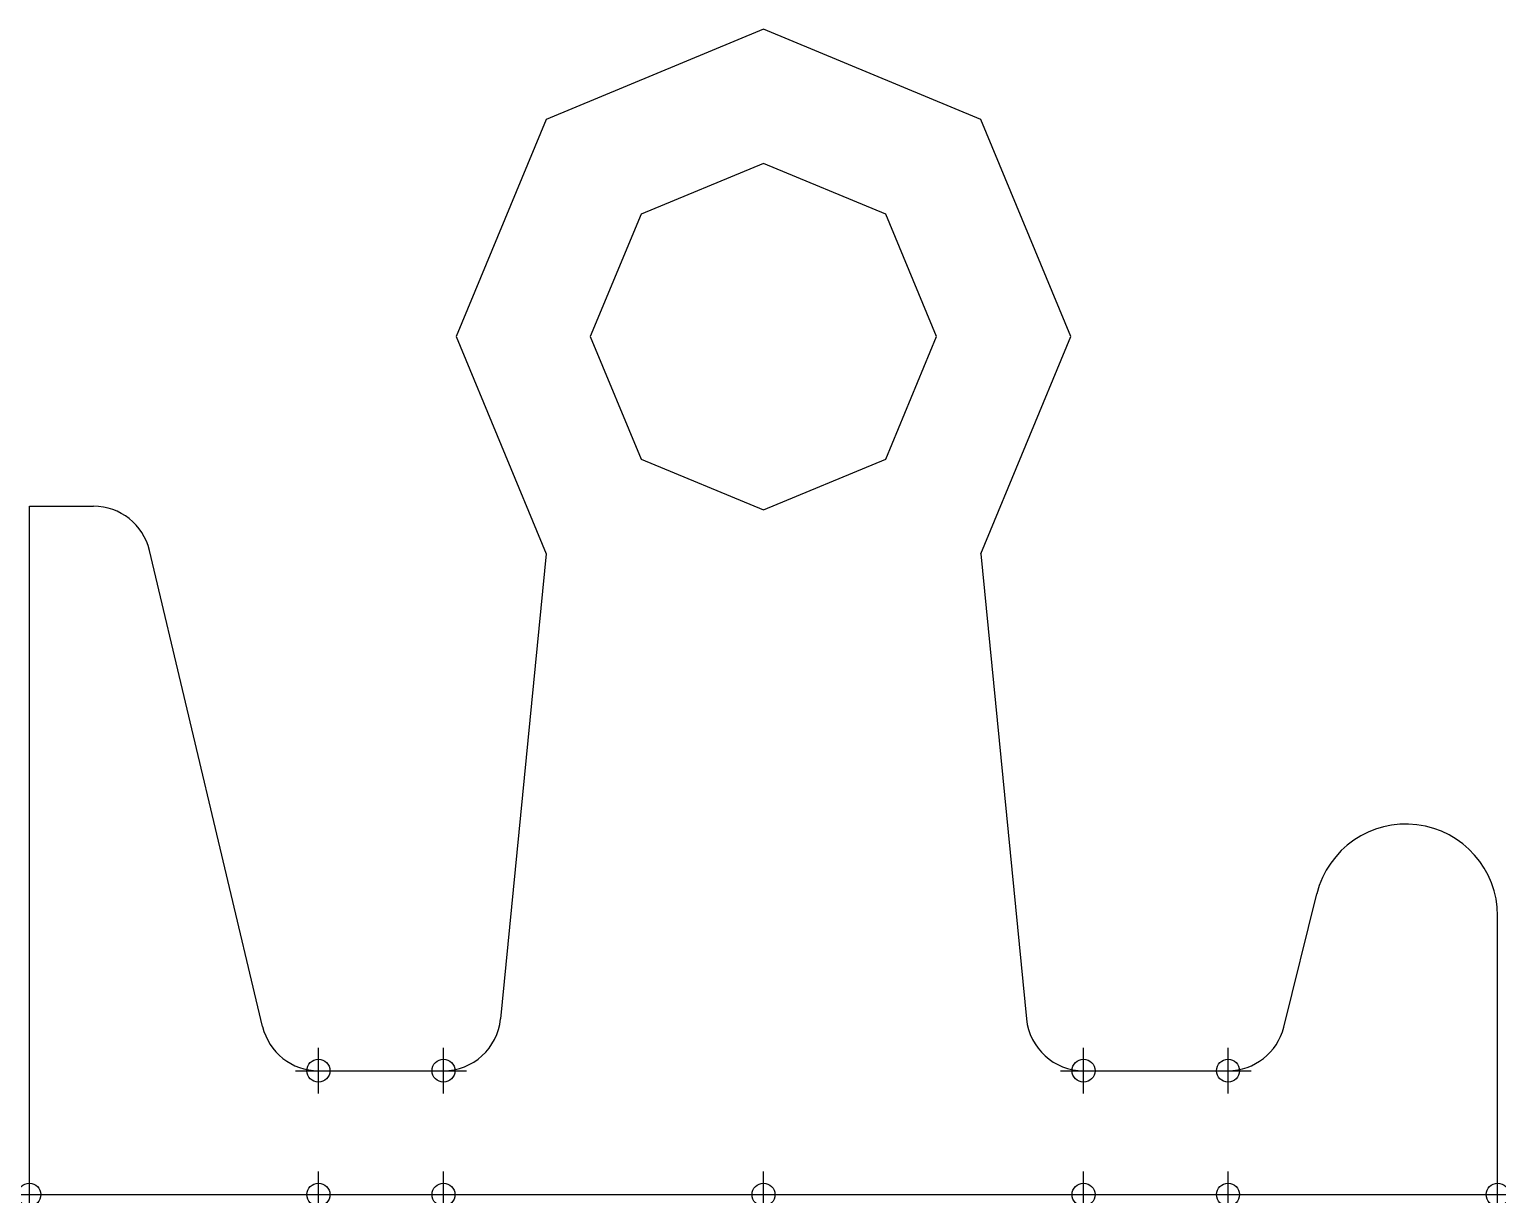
# Model space of a CAD drawing. Header units: millimetres. Extents: x 3749 to 3877, y 1149 to 1250.
import ezdxf

# ---------------------------------------------------------------- set-up
doc = ezdxf.new("R2010")
doc.units = ezdxf.units.MM
doc.header["$PDMODE"] = 34
doc.header["$PDSIZE"] = 2

msp = doc.modelspace()

# ---------------------------------------------------------------- linework, layer by layer
for p, q in [((3749.06, 1148.88), (3749.06, 1208.88)), ((3749.06, 1208.88), (3754.66, 1208.88)), ((3769.39, 1163.52), (3759.52, 1205.03)), ((3794.12, 1204.73), (3790.14, 1164.19)), ((3832, 1204.73), (3835.98, 1164.19)), ((3858.41, 1163.47), (3861.29, 1175.1)), ((3877.06, 1148.88), (3877.06, 1173.18)), ((3774.26, 1159.68), (3785.16, 1159.68)), ((3840.96, 1159.68), (3853.56, 1159.68)), ((3749.06, 1148.88), (3877.06, 1148.88))]:
    msp.add_line(p, q)
msp.add_lwpolyline([(3832, 1204.73), (3839.84, 1223.67), (3832, 1242.61), (3813.06, 1250.46), (3794.12, 1242.61), (3786.27, 1223.67), (3794.12, 1204.73)])
msp.add_lwpolyline([(3823.73, 1234.34), (3813.06, 1238.77), (3802.39, 1234.34), (3797.96, 1223.67), (3802.39, 1213), (3813.06, 1208.58), (3823.73, 1213), (3828.15, 1223.67)], close=True)
for centre, radius, start, end in [((3754.66, 1203.88), 5, 13.3757, 90), ((3869.06, 1173.18), 8, 0, 166.0801), ((3785.16, 1164.68), 5, 270, 354.3873), ((3840.96, 1164.68), 5, 185.6127, 270), ((3774.26, 1164.68), 5, 193.3757, 270), ((3853.56, 1164.68), 5, 270, 346.0801)]:
    msp.add_arc(centre, radius, start, end)
for p in [(3774.26, 1159.68), (3785.16, 1159.68), (3840.96, 1159.68), (3853.56, 1159.68), (3749.06, 1148.88), (3774.26, 1148.88), (3785.16, 1148.88), (3813.06, 1148.88), (3840.96, 1148.88), (3853.56, 1148.88), (3877.06, 1148.88)]:
    msp.add_point(p)

doc.saveas('drawing.dxf')
